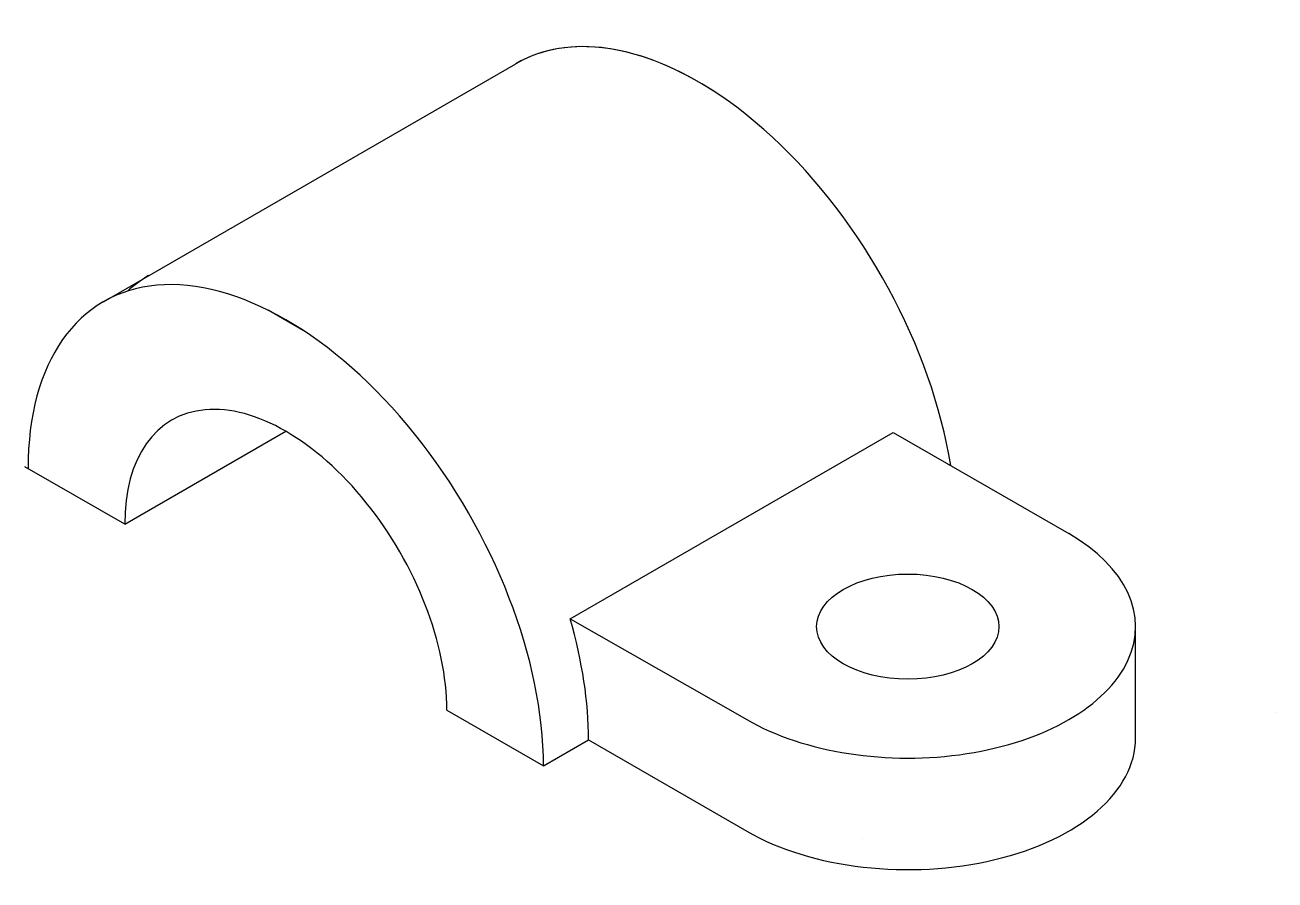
# Model space of a CAD drawing. Header units: inches. Extents: x -80 to 88, y -12 to 103.
import ezdxf

# ---------------------------------------------------------------- set-up
doc = ezdxf.new("R2010")
doc.units = ezdxf.units.IN
doc.header["$MEASUREMENT"] = 0

msp = doc.modelspace()

# ---------------------------------------------------------------- linework, layer by layer
for p, q in [((-69.45, 65.94), (-14.03, 97.94)), ((-42.6, 62.05), (-47.32, 64.78)), ((-66.61, 36.01), (-44.96, 48.51)), ((-6.73, 23.3), (36.69, 48.37)), ((36.69, 48.37), (60.29, 34.75)), ((-66.61, 36.01), (-80.01, 43.75)), ((-6.73, 23.3), (16.99, 9.75)), ((69.26, 7.25), (69.26, 22.25)), ((-23.31, 11.01), (-10.32, 3.51)), ((88, 10.75), (88, 10.75)), ((-10.32, 3.51), (-4.26, 7.01)), ((-4.26, 7.01), (16.99, -5.25)), ((32.51, -6.25), (32.51, -6.25))]:
    msp.add_line(p, q)
for centre, major_axis, start_param, end_param in [((10.47, 55.51), (24.49, -42.43), 0.986756, 3.141593), ((10.47, 55.51), (24.49, -42.43), 2.287922, 3.141593), ((-44.96, 23.51), (24.49, -42.43), 0.785398, 3.926991), ((-38.9, 27.01), (24.49, -42.43), 3.141593, 3.265654), ((-44.96, 23.51), (15.31, -26.52), 0.785398, 3.926991), ((38.64, 22.25), (-30.62, 0), 7.068583, 10.210176), ((-38.9, 27.01), (24.49, -42.43), 0.785398, 1.165897), ((38.64, 7.25), (-30.62, 0), 7.068583, 9.424778)]:
    msp.add_ellipse(centre, major_axis=major_axis, ratio=0.57735, start_param=start_param, end_param=end_param)
msp.add_ellipse((38.64, 22.25), major_axis=(-12.25, 0), ratio=0.57735)

doc.saveas('drawing.dxf')
